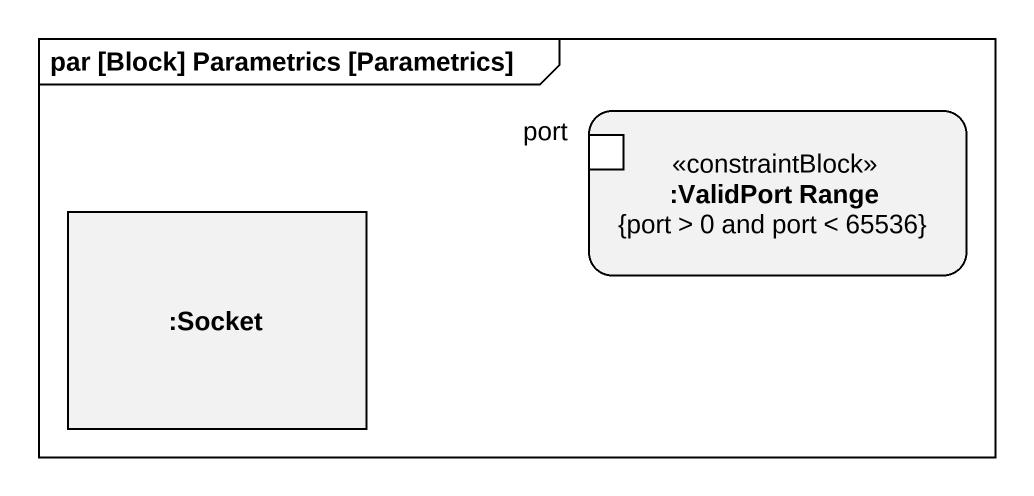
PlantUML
@startuml
mainframe par [Block] Parametrics [Parametrics]
rectangle ":ValidPort Range\n{port > 0 and port < 65536}" as ValidPort_Range <<constraintBlock>> {
  port "port" as port_
}
rectangle ":Socket" as Socket
@enduml
